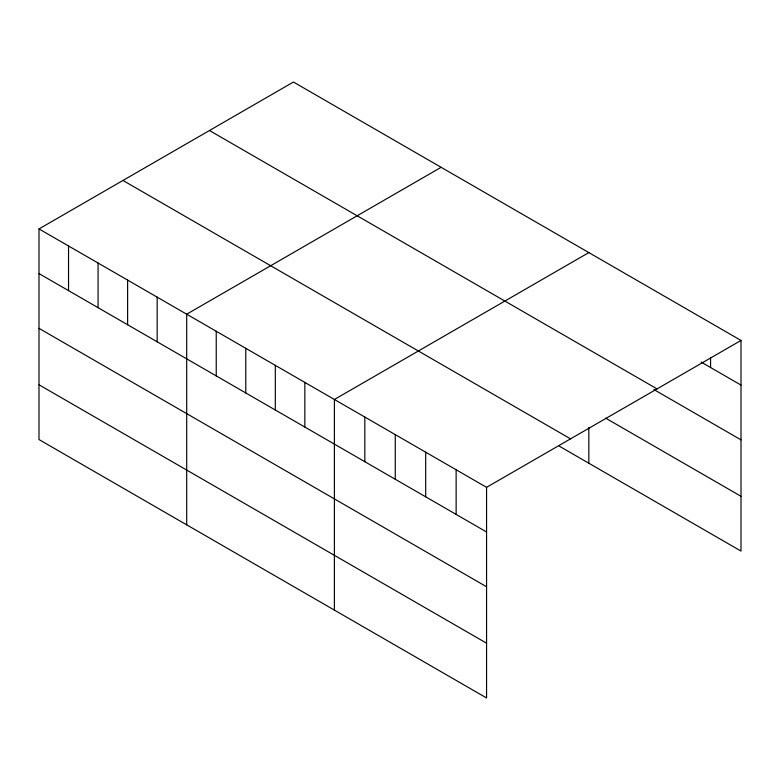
<?xml version="1.0" encoding="UTF-8"?>
<svg xmlns="http://www.w3.org/2000/svg" width="780" height="780" viewBox="0 0 780 780"><rect width="100%" height="100%" fill="white"/><g stroke="black" fill="none" stroke-linecap="round" stroke-linejoin="round"><path stroke-width="1.17" d="M39 228.93L486.564 487.334L486.564 697.963L39 439.559L39 228.93L293.436 82.037L741 340.441L741 551.07L559.289 446.16M441.129 167.31L186.693 314.203L186.693 524.833M588.832 252.583L334.396 399.477L334.396 610.106M486.564 487.334L741 340.441M701.123 362.056L741 385.076M209.469 130.514L657.033 388.908M653.893 389.561L741 439.852M605.621 418.129L741 496.294M122.967 180.453L570.531 438.857M39 273.575L486.564 531.97M39 328.351L486.564 586.755M39 384.784L486.564 643.188M710.57 357.854L710.57 367.507M588.832 427.489L588.832 463.213M456.134 469.765L456.134 514.4M425.695 452.185L425.695 496.831M395.265 434.616L395.265 479.261M364.825 417.046L364.825 461.692M304.853 382.424L304.853 427.06M275.311 365.372L275.311 410.007M245.778 348.309L245.778 392.954M216.236 331.256L216.236 375.901M157.16 297.151L157.16 341.796M127.618 280.098L127.618 324.733M98.075 263.045L98.075 307.681M68.542 245.983L68.542 290.628"/></g></svg>
